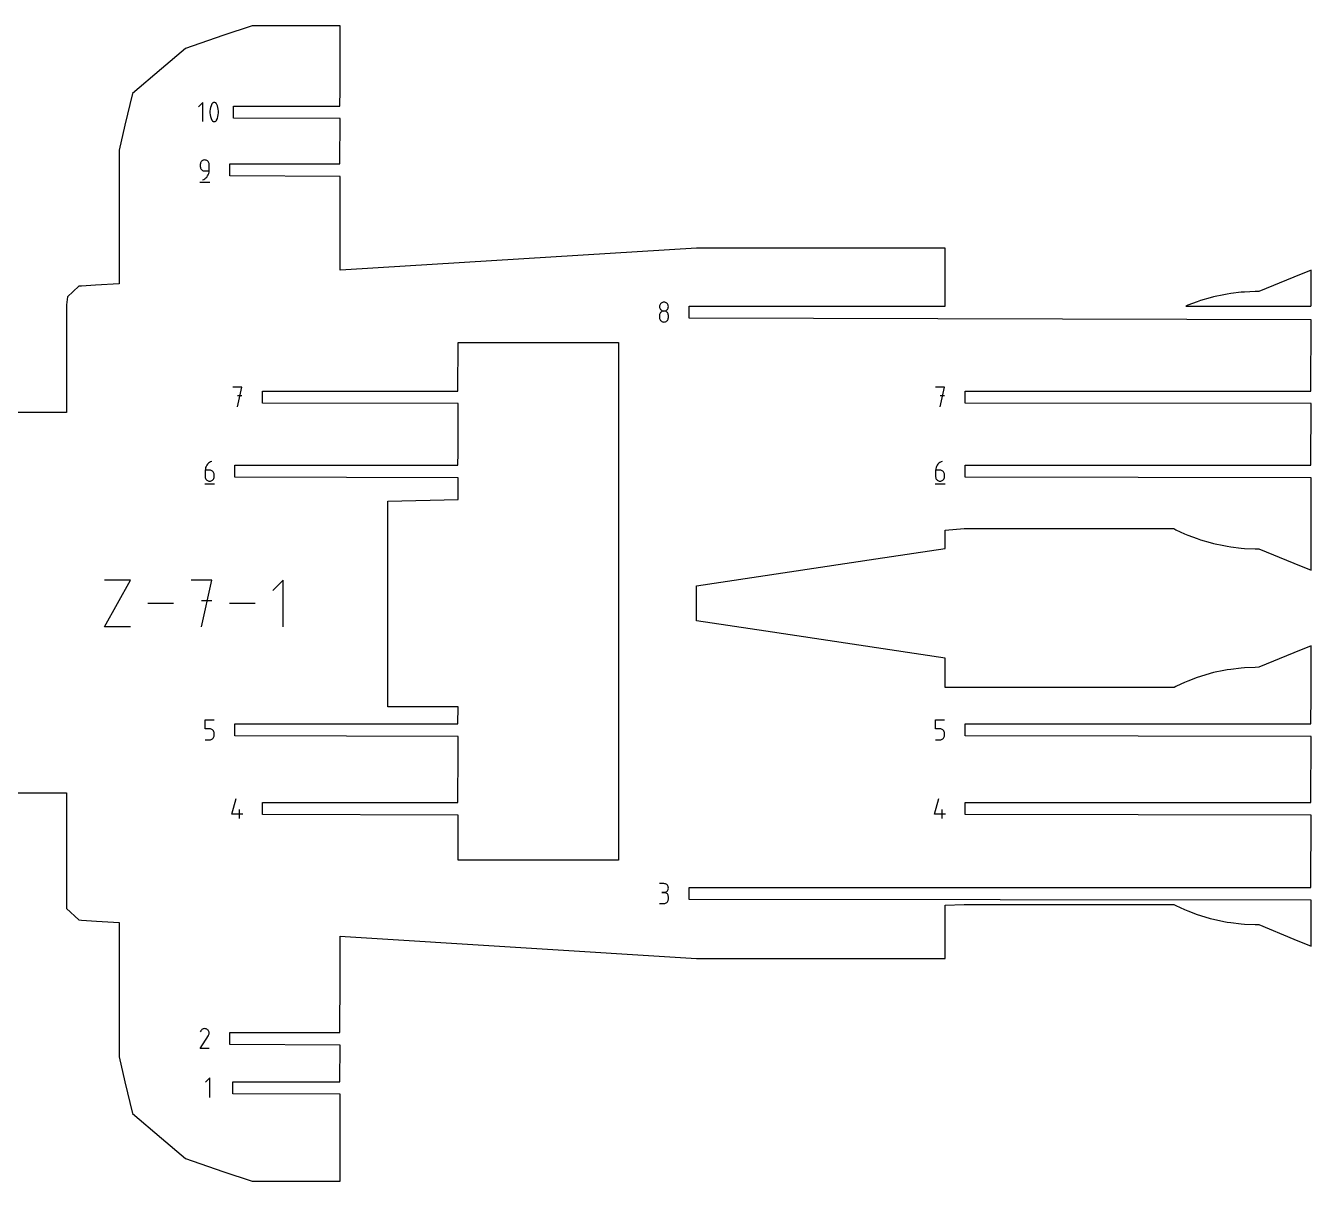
# Model space of a CAD drawing. Extents: x 0 to 900, y 0 to 1000.
# Drawn here: x 385.2 to 695.6, y 294.2 to 573.2 of the extents above; entities that cross this region are included whole.
import ezdxf

# ---------------------------------------------------------------- set-up
doc = ezdxf.new("R2010")
doc.units = 0

msp = doc.modelspace()

# ---------------------------------------------------------------- linework, layer by layer
at = {"layer": 'annotation', "color": 1}
for p, q in [((427.957285, 554.701346), (426.930707, 553.674478)), ((427.957285, 550.083626), (427.957285, 554.701346)), ((429.733387, 553.054112), (429.689134, 552.611881)), ((429.689134, 552.611881), (429.689134, 552.167825)), ((429.821892, 553.491102), (429.733387, 553.054112)), ((429.954651, 553.919436), (429.821892, 553.491102)), ((430.131662, 554.335697), (429.954651, 553.919436)), ((430.191271, 554.434824), (430.131662, 554.335697)), ((430.131662, 554.335697), (430.131662, 554.335697)), ((430.26556, 554.519298), (430.191271, 554.434824)), ((430.352068, 554.588301), (430.26556, 554.519298)), ((430.448337, 554.641015), (430.352068, 554.588301)), ((430.551906, 554.676624), (430.448337, 554.641015)), ((430.660315, 554.69431), (430.551906, 554.676624)), ((430.771106, 554.693255), (430.660315, 554.69431)), ((430.881818, 554.672642), (430.771106, 554.693255)), ((430.989992, 554.631653), (430.881818, 554.672642)), ((431.031402, 554.609892), (430.989992, 554.631653)), ((430.989992, 554.631653), (430.989992, 554.631653)), ((431.07114, 554.584896), (431.031402, 554.609892)), ((431.109011, 554.556865), (431.07114, 554.584896)), ((431.144823, 554.525994), (431.109011, 554.556865)), ((431.178383, 554.492483), (431.144823, 554.525994)), ((431.209497, 554.456529), (431.178383, 554.492483)), ((431.237973, 554.418329), (431.209497, 554.456529)), ((431.263617, 554.378083), (431.237973, 554.418329)), ((431.286237, 554.335987), (431.263617, 554.378083)), ((431.464106, 553.918867), (431.286237, 554.335987)), ((431.286237, 554.335987), (431.286237, 554.335987)), ((431.597508, 553.48989), (431.464106, 553.918867)), ((431.686443, 553.052471), (431.597508, 553.48989)), ((431.730911, 552.610026), (431.686443, 553.052471)), ((431.730911, 552.165969), (431.730911, 552.610026)), ((429.689134, 552.167825), (429.733387, 551.725358)), ((429.733387, 551.725358), (429.821892, 551.287896)), ((429.821892, 551.287896), (429.954651, 550.858855)), ((429.954651, 550.858855), (430.131662, 550.44165)), ((430.131662, 550.44165), (430.131662, 550.44165)), ((430.131662, 550.44165), (430.1542, 550.399637)), ((430.1542, 550.399637), (430.179655, 550.359591)), ((430.179655, 550.359591), (430.20792, 550.321633)), ((430.20792, 550.321633), (430.238887, 550.285884)), ((430.238887, 550.285884), (430.27245, 550.252466)), ((430.27245, 550.252466), (430.308502, 550.221501)), ((430.308502, 550.221501), (430.346935, 550.19311)), ((430.346935, 550.19311), (430.387641, 550.167414)), ((430.387641, 550.167414), (430.430514, 550.144536)), ((430.430514, 550.144536), (430.430514, 550.144536)), ((430.430514, 550.144536), (430.537835, 550.104416)), ((430.537835, 550.104416), (430.647903, 550.084484)), ((430.647903, 550.084484), (430.758227, 550.083927)), ((430.758227, 550.083927), (430.866321, 550.101931)), ((430.866321, 550.101931), (430.969696, 550.137685)), ((430.969696, 550.137685), (431.065863, 550.190376)), ((431.065863, 550.190376), (431.152334, 550.25919)), ((431.152334, 550.25919), (431.226622, 550.343316)), ((431.226622, 550.343316), (431.286237, 550.441939)), ((431.286237, 550.441939), (431.464106, 550.858286)), ((431.286237, 550.441939), (431.286237, 550.441939)), ((431.464106, 550.858286), (431.597508, 551.286684)), ((431.597508, 551.286684), (431.686443, 551.723717)), ((431.686443, 551.723717), (431.730911, 552.165969)), ((427.414316, 540.127623), (427.364714, 539.947098)), ((427.493275, 540.293893), (427.414316, 540.127623)), ((427.598551, 540.442882), (427.493275, 540.293893)), ((427.727109, 540.571566), (427.598551, 540.442882)), ((427.875911, 540.676919), (427.727109, 540.571566)), ((428.041918, 540.755916), (427.875911, 540.676919)), ((428.222095, 540.805533), (428.041918, 540.755916)), ((428.413402, 540.822744), (428.222095, 540.805533)), ((428.605107, 540.805533), (428.413402, 540.822744)), ((428.413402, 540.822744), (428.413402, 540.822744)), ((428.785494, 540.755916), (428.605107, 540.805533)), ((428.951563, 540.676919), (428.785494, 540.755916)), ((429.100315, 540.571566), (428.951563, 540.676919)), ((429.228749, 540.442882), (429.100315, 540.571566)), ((429.333865, 540.293893), (429.228749, 540.442882)), ((429.412662, 540.127623), (429.333865, 540.293893)), ((429.46214, 539.947098), (429.412662, 540.127623)), ((427.364714, 539.947098), (427.347505, 539.755342)), ((427.347505, 539.755342), (427.347505, 539.22164)), ((427.347505, 539.22164), (427.347505, 539.22164)), ((427.347505, 539.22164), (427.364714, 539.029895)), ((427.364714, 539.029895), (427.414316, 538.849397)), ((427.414316, 538.849397), (427.493275, 538.683168)), ((427.493275, 538.683168), (427.598551, 538.534226)), ((427.598551, 538.534226), (427.727109, 538.405592)), ((427.727109, 538.405592), (427.875911, 538.300286)), ((427.875911, 538.300286), (428.041918, 538.221329)), ((428.041918, 538.221329), (428.222095, 538.17174)), ((428.222095, 538.17174), (428.413402, 538.154539)), ((428.413402, 538.154539), (429.4793, 538.154539)), ((428.937502, 536.701136), (429.124839, 536.951042)), ((429.124839, 536.951042), (429.275579, 537.225247)), ((429.275579, 537.225247), (429.38683, 537.51984)), ((429.38683, 537.51984), (429.4557, 537.830908)), ((429.4557, 537.830908), (429.4793, 538.154539)), ((429.4793, 539.755342), (429.46214, 539.947098)), ((429.4793, 538.154539), (429.4793, 539.755342)), ((429.4793, 539.755342), (429.4793, 539.755342)), ((427.214305, 535.422744), (429.614305, 535.422744)), ((427.880002, 536.022744), (428.184817, 536.136333)), ((427.880002, 536.022744), (427.880002, 536.022744)), ((428.184817, 536.136333), (428.4646, 536.28987)), ((428.4646, 536.28987), (428.716459, 536.479441)), ((428.716459, 536.479441), (428.937502, 536.701136)), ((538.363372, 505.948015), (538.284446, 505.782269)), ((538.468616, 506.096628), (538.363372, 505.948015)), ((538.597149, 506.22506), (538.468616, 506.096628)), ((538.745941, 506.33026), (538.597149, 506.22506)), ((538.911961, 506.409179), (538.745941, 506.33026)), ((539.092179, 506.458767), (538.911961, 506.409179)), ((539.283566, 506.475974), (539.092179, 506.458767)), ((539.474954, 506.458767), (539.283566, 506.475974)), ((539.283566, 506.475974), (539.283566, 506.475974)), ((539.655172, 506.409179), (539.474954, 506.458767)), ((539.821192, 506.33026), (539.655172, 506.409179)), ((539.969984, 506.22506), (539.821192, 506.33026)), ((540.098517, 506.096628), (539.969984, 506.22506)), ((540.203761, 505.948015), (540.098517, 506.096628)), ((540.282687, 505.782269), (540.203761, 505.948015)), ((538.234868, 505.602442), (538.217669, 505.411582)), ((538.217669, 505.411582), (538.217669, 505.411582)), ((538.217669, 505.411582), (538.234878, 505.219826)), ((538.234868, 503.468744), (538.217669, 503.277078)), ((538.217669, 503.277078), (538.217669, 502.746086)), ((538.284446, 505.782269), (538.234868, 505.602442)), ((538.284446, 503.6492), (538.234868, 503.468744)), ((538.234878, 505.219826), (538.284481, 505.039301)), ((538.363372, 503.815417), (538.284446, 503.6492)), ((538.284481, 505.039301), (538.363439, 504.873031)), ((538.468616, 503.964369), (538.363372, 503.815417)), ((538.363439, 504.873031), (538.468716, 504.724042)), ((538.597149, 504.093027), (538.468616, 503.964369)), ((538.468716, 504.724042), (538.597273, 504.595358)), ((538.745941, 504.198365), (538.597149, 504.093027)), ((538.597273, 504.595358), (538.746075, 504.490005)), ((538.911961, 504.277355), (538.745941, 504.198365)), ((538.746075, 504.490005), (538.912082, 504.411008)), ((539.092179, 504.326969), (538.911961, 504.277355)), ((538.912082, 504.411008), (539.092259, 504.361391)), ((539.283566, 504.34418), (539.092179, 504.326969)), ((539.092259, 504.361391), (539.283566, 504.34418)), ((539.283566, 504.34418), (539.474874, 504.361391)), ((539.474954, 504.326979), (539.283566, 504.34418)), ((539.283566, 504.34418), (539.283566, 504.34418)), ((539.283566, 504.34418), (539.283566, 504.34418)), ((539.474874, 504.361391), (539.655051, 504.411008)), ((539.655172, 504.27739), (539.474954, 504.326979)), ((539.655051, 504.411008), (539.821058, 504.490005)), ((539.821192, 504.198432), (539.655172, 504.27739)), ((539.821058, 504.490005), (539.96986, 504.595358)), ((539.969984, 504.093126), (539.821192, 504.198432)), ((539.96986, 504.595358), (540.098417, 504.724042)), ((540.098517, 503.964493), (539.969984, 504.093126)), ((540.098417, 504.724042), (540.203694, 504.873031)), ((540.203761, 503.815551), (540.098517, 503.964493)), ((540.203694, 504.873031), (540.282652, 505.039301)), ((540.282687, 503.649321), (540.203761, 503.815551)), ((540.282652, 505.039301), (540.332255, 505.219826)), ((540.332265, 505.602442), (540.282687, 505.782269)), ((540.332265, 503.468824), (540.282687, 503.649321)), ((540.332255, 505.219826), (540.349464, 505.411582)), ((540.349464, 505.411582), (540.332265, 505.602442)), ((540.349464, 503.277078), (540.332265, 503.468824)), ((540.349464, 505.411582), (540.349464, 505.411582)), ((540.349464, 502.746086), (540.349464, 503.277078)), ((540.349464, 503.277078), (540.349464, 503.277078)), ((538.217669, 502.746086), (538.217669, 502.746086)), ((538.217669, 502.746086), (538.234878, 502.554433)), ((538.234878, 502.554433), (538.284481, 502.374185)), ((538.284481, 502.374185), (538.363439, 502.208315)), ((538.363439, 502.208315), (538.468716, 502.059801)), ((538.468716, 502.059801), (538.597273, 501.931617)), ((538.597273, 501.931617), (538.746075, 501.826739)), ((538.746075, 501.826739), (538.912082, 501.748142)), ((538.912082, 501.748142), (539.092259, 501.698802)), ((539.092259, 501.698802), (539.283566, 501.681694)), ((539.283566, 501.681694), (539.474874, 501.698802)), ((539.283566, 501.681694), (539.283566, 501.681694)), ((539.474874, 501.698802), (539.655051, 501.748142)), ((539.655051, 501.748142), (539.821058, 501.826739)), ((539.821058, 501.826739), (539.96986, 501.931617)), ((539.96986, 501.931617), (540.098417, 502.059801)), ((540.098417, 502.059801), (540.203694, 502.208315)), ((540.203694, 502.208315), (540.282652, 502.374185)), ((540.282652, 502.374185), (540.332255, 502.554433)), ((540.332255, 502.554433), (540.349464, 502.746086)), ((437.363149, 485.974318), (435.228645, 485.974318)), ((436.296047, 481.174318), (437.363149, 485.974318)), ((607.007147, 485.974318), (604.872643, 485.974318)), ((605.940045, 481.174318), (607.007147, 485.974318)), ((437.363149, 483.836804), (436.296047, 483.836804)), ((607.007147, 483.836804), (605.940045, 483.836804)), ((428.566249, 466.226656), (428.542647, 465.902215)), ((428.542647, 465.902215), (428.542647, 464.30683)), ((429.608545, 465.902215), (428.542647, 465.902215)), ((428.635137, 466.538381), (428.566249, 466.226656)), ((428.746435, 466.833524), (428.635137, 466.538381)), ((428.897266, 467.108221), (428.746435, 466.833524)), ((429.084755, 467.358605), (428.897266, 467.108221)), ((429.306024, 467.580813), (429.084755, 467.358605)), ((429.558197, 467.77098), (429.306024, 467.580813)), ((429.838398, 467.92524), (429.558197, 467.77098)), ((429.800249, 465.885107), (429.608545, 465.902215)), ((429.980636, 465.835766), (429.800249, 465.885107)), ((430.143751, 468.039729), (429.838398, 467.92524)), ((430.146705, 465.757169), (429.980636, 465.835766)), ((430.143751, 468.039729), (430.143751, 468.039729)), ((430.295457, 465.652291), (430.146705, 465.757169)), ((430.423891, 465.524107), (430.295457, 465.652291)), ((604.89775, 466.226656), (604.874148, 465.902215)), ((604.874148, 465.902215), (604.874148, 464.30683)), ((605.940046, 465.902215), (604.874148, 465.902215)), ((604.966638, 466.538381), (604.89775, 466.226656)), ((605.077936, 466.833524), (604.966638, 466.538381)), ((605.228767, 467.108221), (605.077936, 466.833524)), ((605.416256, 467.358605), (605.228767, 467.108221)), ((605.637525, 467.580813), (605.416256, 467.358605)), ((605.889698, 467.77098), (605.637525, 467.580813)), ((606.169899, 467.92524), (605.889698, 467.77098)), ((606.13175, 465.885107), (605.940046, 465.902215)), ((606.312137, 465.835766), (606.13175, 465.885107)), ((606.475252, 468.039729), (606.169899, 467.92524)), ((606.478206, 465.757169), (606.312137, 465.835766)), ((606.475252, 468.039729), (606.475252, 468.039729)), ((606.626958, 465.652291), (606.478206, 465.757169)), ((606.755392, 465.524107), (606.626958, 465.652291)), ((428.409147, 462.639729), (430.809147, 462.639729)), ((428.542647, 464.30683), (428.542647, 464.30683)), ((428.542647, 464.30683), (428.559856, 464.115085)), ((428.559856, 464.115085), (428.609459, 463.934587)), ((428.609459, 463.934587), (428.688417, 463.768357)), ((428.688417, 463.768357), (428.793694, 463.619415)), ((428.793694, 463.619415), (428.922251, 463.490782)), ((428.922251, 463.490782), (429.071053, 463.385476)), ((429.071053, 463.385476), (429.23706, 463.306519)), ((429.23706, 463.306519), (429.417237, 463.256929)), ((429.417237, 463.256929), (429.608545, 463.239729)), ((429.608545, 463.239729), (429.800249, 463.256929)), ((429.608545, 463.239729), (429.608545, 463.239729)), ((429.800249, 463.256929), (429.980636, 463.306519)), ((429.980636, 463.306519), (430.146705, 463.385476)), ((430.146705, 463.385476), (430.295457, 463.490782)), ((430.295457, 463.490782), (430.423891, 463.619415)), ((430.529007, 465.375593), (430.423891, 465.524107)), ((430.423891, 463.619415), (430.529007, 463.768357)), ((430.607804, 465.209723), (430.529007, 465.375593)), ((430.529007, 463.768357), (430.607804, 463.934587)), ((430.657282, 465.029475), (430.607804, 465.209723)), ((430.607804, 463.934587), (430.657282, 464.115085)), ((430.674442, 464.837822), (430.657282, 465.029475)), ((430.657282, 464.115085), (430.674442, 464.30683)), ((430.674442, 464.30683), (430.674442, 464.837822)), ((430.674442, 464.837822), (430.674442, 464.837822)), ((604.740648, 462.639729), (607.140648, 462.639729)), ((604.874148, 464.30683), (604.874148, 464.30683)), ((604.874148, 464.30683), (604.891357, 464.115085)), ((604.891357, 464.115085), (604.94096, 463.934587)), ((604.94096, 463.934587), (605.019918, 463.768357)), ((605.019918, 463.768357), (605.125195, 463.619415)), ((605.125195, 463.619415), (605.253752, 463.490782)), ((605.253752, 463.490782), (605.402554, 463.385476)), ((605.402554, 463.385476), (605.568561, 463.306519)), ((605.568561, 463.306519), (605.748738, 463.256929)), ((605.748738, 463.256929), (605.940046, 463.239729)), ((605.940046, 463.239729), (606.13175, 463.256929)), ((605.940046, 463.239729), (605.940046, 463.239729)), ((606.13175, 463.256929), (606.312137, 463.306519)), ((606.312137, 463.306519), (606.478206, 463.385476)), ((606.478206, 463.385476), (606.626958, 463.490782)), ((606.626958, 463.490782), (606.755392, 463.619415)), ((606.860508, 465.375593), (606.755392, 465.524107)), ((606.755392, 463.619415), (606.860508, 463.768357)), ((606.939305, 465.209723), (606.860508, 465.375593)), ((606.860508, 463.768357), (606.939305, 463.934587)), ((606.988783, 465.029475), (606.939305, 465.209723)), ((606.939305, 463.934587), (606.988783, 464.115085)), ((607.005943, 464.837822), (606.988783, 465.029475)), ((606.988783, 464.115085), (607.005943, 464.30683)), ((607.005943, 464.30683), (607.005943, 464.837822)), ((607.005943, 464.837822), (607.005943, 464.837822)), ((404.205124, 428.062879), (410.480696, 439.365146)), ((410.480696, 439.365146), (404.205124, 439.365146)), ((430.162913, 439.365146), (425.136927, 439.365146)), ((427.650274, 428.062879), (430.162913, 439.365146)), ((447.332845, 439.365146), (444.820207, 436.851798)), ((447.332845, 428.062879), (447.332845, 439.365146)), ((420.899995, 433.714012), (414.720109, 433.714012)), ((430.162913, 434.332072), (427.650274, 434.332072)), ((440.582566, 433.714012), (434.40268, 433.714012)), ((410.480696, 428.062879), (404.205124, 428.062879)), ((428.542647, 403.456472), (428.542647, 405.593986)), ((428.542647, 405.593986), (430.674442, 405.593986)), ((604.874148, 403.456472), (604.874148, 405.593986)), ((604.874148, 405.593986), (607.005943, 405.593986)), ((429.608545, 403.456472), (428.542647, 403.456472)), ((428.542647, 400.793986), (429.608545, 400.793986)), ((429.799932, 403.439364), (429.608545, 403.456472)), ((429.608545, 400.793986), (429.799852, 400.811187)), ((429.608545, 400.793986), (429.608545, 400.793986)), ((429.799852, 400.811187), (429.980029, 400.860776)), ((429.98015, 403.390024), (429.799932, 403.439364)), ((429.980029, 400.860776), (430.146036, 400.939734)), ((430.14617, 403.311427), (429.98015, 403.390024)), ((430.146036, 400.939734), (430.294838, 401.045039)), ((430.294962, 403.206549), (430.14617, 403.311427)), ((430.294838, 401.045039), (430.423395, 401.173673)), ((430.423495, 403.078365), (430.294962, 403.206549)), ((430.423395, 401.173673), (430.528672, 401.322615)), ((430.528739, 402.92985), (430.423495, 403.078365)), ((430.528672, 401.322615), (430.60763, 401.488845)), ((430.607665, 402.763981), (430.528739, 402.92985)), ((430.60763, 401.488845), (430.657233, 401.669342)), ((430.657243, 402.583732), (430.607665, 402.763981)), ((430.657233, 401.669342), (430.674442, 401.861088)), ((430.674442, 402.39208), (430.657243, 402.583732)), ((430.674442, 401.861088), (430.674442, 402.39208)), ((430.674442, 402.39208), (430.674442, 402.39208)), ((605.940045, 403.456472), (604.874148, 403.456472)), ((604.874148, 400.793986), (605.940045, 400.793986)), ((606.131433, 403.439364), (605.940045, 403.456472)), ((605.940045, 400.793986), (606.131353, 400.811187)), ((605.940045, 400.793986), (605.940045, 400.793986)), ((606.131353, 400.811187), (606.31153, 400.860776)), ((606.311651, 403.390024), (606.131433, 403.439364)), ((606.31153, 400.860776), (606.477537, 400.939734)), ((606.477671, 403.311427), (606.311651, 403.390024)), ((606.477537, 400.939734), (606.626339, 401.045039)), ((606.626463, 403.206549), (606.477671, 403.311427)), ((606.626339, 401.045039), (606.754896, 401.173673)), ((606.754996, 403.078365), (606.626463, 403.206549)), ((606.754896, 401.173673), (606.860173, 401.322615)), ((606.86024, 402.92985), (606.754996, 403.078365)), ((606.860173, 401.322615), (606.939131, 401.488845)), ((606.939166, 402.763981), (606.86024, 402.92985)), ((606.939131, 401.488845), (606.988734, 401.669342)), ((606.988744, 402.583732), (606.939166, 402.763981)), ((606.988734, 401.669342), (607.005943, 401.861088)), ((607.005943, 402.39208), (606.988744, 402.583732)), ((607.005943, 401.861088), (607.005943, 402.39208)), ((607.005943, 402.39208), (607.005943, 402.39208)), ((434.96345, 382.869095), (436.027842, 386.601993)), ((604.607448, 382.869095), (605.67184, 386.601993)), ((437.628645, 382.869095), (434.96345, 382.869095)), ((436.829748, 381.801993), (436.829748, 383.933788)), ((607.272643, 382.869095), (604.607448, 382.869095)), ((606.473747, 381.801993), (606.473747, 383.933788)), ((539.283567, 366.077234), (538.217669, 366.077234)), ((539.283567, 363.945439), (538.749865, 363.945439)), ((538.749865, 363.945439), (539.283567, 363.945439)), ((539.475271, 366.060027), (539.283567, 366.077234)), ((539.283567, 363.945439), (539.475271, 363.96265)), ((539.475271, 363.928232), (539.283567, 363.945439)), ((539.283567, 363.945439), (539.283567, 363.945439)), ((539.655658, 366.010439), (539.475271, 366.060027)), ((539.475271, 363.96265), (539.655658, 364.012267)), ((539.655658, 363.878644), (539.475271, 363.928232)), ((539.821727, 365.93152), (539.655658, 366.010439)), ((539.655658, 364.012267), (539.821727, 364.091265)), ((539.821727, 363.799725), (539.655658, 363.878644)), ((539.970479, 365.82632), (539.821727, 365.93152)), ((539.821727, 364.091265), (539.970479, 364.196618)), ((539.970479, 363.694525), (539.821727, 363.799725)), ((540.098913, 365.697888), (539.970479, 365.82632)), ((539.970479, 364.196618), (540.098913, 364.325301)), ((540.098913, 363.566093), (539.970479, 363.694525)), ((540.204029, 365.549274), (540.098913, 365.697888)), ((540.098913, 364.325301), (540.204029, 364.474291)), ((540.204029, 363.41748), (540.098913, 363.566093)), ((540.282826, 365.383529), (540.204029, 365.549274)), ((540.204029, 364.474291), (540.282826, 364.64056)), ((540.282826, 363.251734), (540.204029, 363.41748)), ((540.332304, 365.203701), (540.282826, 365.383529)), ((540.282826, 364.64056), (540.332304, 364.821086)), ((540.332304, 363.071907), (540.282826, 363.251734)), ((540.349464, 365.012842), (540.332304, 365.203701)), ((540.332304, 364.821086), (540.349464, 365.012842)), ((540.349464, 365.012842), (540.349464, 365.012842)), ((538.217669, 361.282953), (539.283567, 361.282953)), ((539.283567, 361.282953), (539.475271, 361.30015)), ((539.283567, 361.282953), (539.283567, 361.282953)), ((539.475271, 361.30015), (539.655658, 361.349714)), ((539.655658, 361.349714), (539.821727, 361.4286)), ((539.821727, 361.4286), (539.970479, 361.533768)), ((539.970479, 361.533768), (540.098913, 361.662176)), ((540.098913, 361.662176), (540.204029, 361.810779)), ((540.204029, 361.810779), (540.282826, 361.976537)), ((540.282826, 361.976537), (540.332304, 362.156407)), ((540.349464, 362.881047), (540.332304, 363.071907)), ((540.332304, 362.156407), (540.349464, 362.347346)), ((540.349464, 362.347346), (540.349464, 362.881047)), ((540.349464, 362.881047), (540.349464, 362.881047)), ((427.347977, 326.252973), (429.317826, 329.424175)), ((427.49096, 330.519271), (427.350988, 330.250765)), ((427.602039, 330.676784), (427.49096, 330.519271)), ((427.73531, 330.80827), (427.602039, 330.676784)), ((427.886718, 330.912677), (427.73531, 330.80827)), ((428.052211, 330.988952), (427.886718, 330.912677)), ((428.227735, 331.036042), (428.052211, 330.988952)), ((428.409237, 331.052895), (428.227735, 331.036042)), ((428.592664, 331.038456), (428.409237, 331.052895)), ((428.773963, 330.991674), (428.592664, 331.038456)), ((428.949081, 330.911495), (428.773963, 330.991674)), ((429.105705, 330.800277), (428.949081, 330.911495)), ((428.949081, 330.911495), (428.949081, 330.911495)), ((429.23666, 330.666816), (429.105705, 330.800277)), ((429.340781, 330.515202), (429.23666, 330.666816)), ((429.317826, 329.424175), (429.320181, 329.427089)), ((429.317826, 329.424175), (429.317826, 329.424175)), ((429.320181, 329.427089), (429.322439, 329.430028)), ((429.322439, 329.430028), (429.324615, 329.433016)), ((429.324615, 329.433016), (429.326725, 329.436079)), ((429.326725, 329.436079), (429.328782, 329.439241)), ((429.328782, 329.439241), (429.330803, 329.442526)), ((429.330803, 329.442526), (429.332801, 329.44596)), ((429.332801, 329.44596), (429.334792, 329.449568)), ((429.334792, 329.449568), (429.33679, 329.453374)), ((429.33679, 329.453374), (429.418124, 329.628006)), ((429.33679, 329.453374), (429.33679, 329.453374)), ((429.416904, 330.349526), (429.340781, 330.515202)), ((429.463864, 330.173878), (429.416904, 330.349526)), ((429.418124, 329.628006), (429.465639, 329.809028)), ((429.480497, 329.992349), (429.463864, 330.173878)), ((429.465639, 329.809028), (429.480497, 329.992349)), ((429.479772, 326.252973), (427.347977, 326.252973)), ((429.657076, 319.18919), (428.589975, 318.121788)), ((429.657076, 314.38919), (429.657076, 319.18919))]:
    msp.add_line(p, q, dxfattribs=at)
at = {"layer": 'boundary', "color": 5}
for p, q in [((439.860323, 573.238314), (432.802411, 570.838624)), ((448.487378, 573.238314), (439.860323, 573.238314)), ((461.127157, 573.238314), (448.487378, 573.238314)), ((461.127157, 569.460009), (461.127157, 573.238314)), ((432.802411, 570.838624), (423.754859, 567.762459)), ((461.127072, 565.696364), (461.127157, 569.460009)), ((423.754859, 567.762459), (417.987051, 562.859828)), ((461.125957, 564.550184), (461.126519, 565.126521)), ((461.126519, 565.126521), (461.127072, 565.696364)), ((417.987051, 562.859828), (410.94354, 556.87284)), ((461.122966, 561.47603), (461.123551, 562.077122)), ((461.123551, 562.077122), (461.124123, 562.667053)), ((461.124123, 562.667053), (461.124665, 563.222325)), ((461.124665, 563.222325), (461.125957, 564.550184)), ((461.11933, 557.744745), (461.121876, 560.357562)), ((461.121876, 560.357562), (461.122395, 560.892601)), ((461.122395, 560.892601), (461.122966, 561.47603)), ((410.94354, 556.87284), (409.149054, 549.246269)), ((461.020676, 553.842486), (461.11933, 557.744745)), ((435.381141, 550.942486), (435.381141, 553.842486)), ((435.381141, 553.842486), (461.020676, 553.842486)), ((461.11256, 550.792487), (435.381141, 550.942486)), ((461.007074, 539.872744), (461.11256, 550.792487)), ((409.149054, 549.246269), (407.728096, 543.207168)), ((407.728096, 543.207168), (407.72809, 517.772397)), ((434.464305, 536.972744), (434.464306, 539.872744)), ((461.098958, 536.822744), (434.464305, 536.972744)), ((434.464306, 539.872744), (461.007074, 539.872744)), ((461.086463, 523.98999), (461.098958, 536.822744)), ((461.083789, 521.242817), (461.084505, 521.980064)), ((461.084505, 521.980064), (461.085217, 522.711949)), ((461.085217, 522.711949), (461.085887, 523.396271)), ((461.085887, 523.396271), (461.086463, 523.98999)), ((461.080644, 518.014652), (461.081408, 518.798096)), ((461.081408, 518.798096), (461.082463, 519.88379)), ((461.082463, 519.88379), (461.0831, 520.535584)), ((461.0831, 520.535584), (461.083789, 521.242817)), ((547.160208, 519.491476), (462.486411, 514.281207)), ((563.244365, 519.491476), (547.160208, 519.491476)), ((607.1602, 519.491476), (563.244365, 519.491476)), ((607.1602, 513.363022), (607.1602, 519.491476)), ((407.72809, 517.772397), (407.728091, 510.911742)), ((461.077422, 514.7056), (461.077959, 515.257436)), ((461.077959, 515.257436), (461.080644, 518.014652)), ((461.076924, 514.194477), (461.077422, 514.7056)), ((462.486411, 514.281207), (461.076924, 514.194477)), ((607.1602, 505.531844), (607.1602, 513.363022)), ((691.368449, 512.528491), (682.862677, 509.058133)), ((695.556888, 514.237376), (691.368449, 512.528491)), ((695.556888, 512.793867), (695.556888, 514.237376)), ((695.556888, 505.681844), (695.556888, 512.793867)), ((398.003623, 510.313361), (395.248547, 507.795893)), ((398.639784, 510.352505), (398.003623, 510.313361)), ((402.034722, 510.561408), (398.639784, 510.352505)), ((407.728091, 510.911742), (402.034722, 510.561408)), ((682.0211, 509.034118), (679.469224, 508.931822)), ((682.862677, 509.058133), (682.0211, 509.034118)), ((395.248547, 507.795893), (395.011449, 505.807544)), ((667.969309, 506.580455), (665.744428, 505.721791)), ((668.799244, 506.854656), (667.969309, 506.580455)), ((671.145492, 507.539696), (668.799244, 506.854656)), ((671.985427, 507.762813), (671.145492, 507.539696)), ((674.426193, 508.261701), (671.985427, 507.762813)), ((675.27245, 508.434039), (674.426193, 508.261701)), ((676.108753, 508.554584), (675.27245, 508.434039)), ((678.628559, 508.859583), (676.108753, 508.554584)), ((679.469224, 508.931822), (678.628559, 508.859583)), ((395.011449, 505.807544), (395.011449, 500.493983)), ((545.334168, 502.631844), (545.334169, 505.531844)), ((545.334169, 505.531844), (607.1602, 505.531844)), ((665.744428, 505.721791), (665.267909, 505.531844)), ((665.267909, 505.531844), (695.461888, 505.531844)), ((695.461888, 505.531844), (695.556888, 505.681844)), ((395.011449, 500.493983), (395.011449, 479.862973)), ((695.556888, 502.208137), (545.334168, 502.631844)), ((695.461888, 485.024318), (695.556888, 502.208137)), ((611.990648, 482.124318), (611.990648, 485.024318)), ((611.990648, 485.024318), (695.461888, 485.024318)), ((695.556888, 481.974318), (611.990648, 482.124318)), ((695.461888, 467.089729), (695.556888, 481.974318)), ((391.480865, 479.862973), (381.636444, 479.862972)), ((395.011449, 479.862973), (391.480865, 479.862973)), ((611.990648, 464.189728), (611.990647, 467.089729)), ((611.990647, 467.089729), (695.461888, 467.089729)), ((695.556888, 464.039728), (611.990648, 464.189728)), ((695.556888, 443.171524), (695.556888, 464.039728)), ((607.1602, 448.956141), (607.160201, 451.449476)), ((607.160201, 451.449476), (611.776664, 451.795081)), ((611.776664, 451.795081), (619.984066, 451.800039)), ((619.984066, 451.800039), (631.900443, 451.800039)), ((631.900443, 451.800039), (641.320325, 451.800039)), ((641.320325, 451.800039), (656.937279, 451.793056)), ((656.937279, 451.793056), (662.350838, 451.800242)), ((662.350838, 451.800242), (662.895766, 451.529105)), ((662.895766, 451.529105), (664.928284, 450.568923)), ((664.928284, 450.568923), (665.744428, 450.243597)), ((665.744428, 450.243597), (667.969309, 449.384932)), ((590.450178, 444.477487), (607.1602, 446.976719)), ((607.1602, 446.976719), (607.1602, 448.956141)), ((667.969309, 449.384932), (668.799244, 449.110729)), ((668.799244, 449.110729), (671.145491, 448.425696)), ((671.145491, 448.425696), (671.985427, 448.202579)), ((671.985427, 448.202579), (674.426193, 447.70369)), ((674.426193, 447.70369), (675.27245, 447.531353)), ((675.27245, 447.531353), (676.108754, 447.410809)), ((676.108754, 447.410809), (678.628559, 447.105809)), ((678.628559, 447.105809), (679.469224, 447.03357)), ((679.469224, 447.03357), (682.021101, 446.93127)), ((682.021101, 446.93127), (682.862677, 446.907255)), ((547.160208, 438.002826), (590.450178, 444.477487)), ((682.862677, 446.907255), (691.368448, 443.436899)), ((691.368448, 443.436899), (695.556888, 441.728016)), ((695.556888, 441.728016), (695.556888, 443.171524)), ((547.160208, 435.635573), (547.160208, 438.002826)), ((547.160208, 429.502826), (547.160208, 435.635573)), ((563.87023, 427.003594), (547.160208, 429.502826)), ((607.1602, 420.528934), (563.87023, 427.003594)), ((695.556888, 423.493337), (691.368448, 421.784454)), ((695.556888, 422.049828), (695.556888, 423.493337)), ((607.1602, 417.580351), (607.1602, 420.528934)), ((691.368448, 421.784454), (682.862677, 418.314098)), ((695.556888, 411.464099), (695.556888, 422.049828)), ((607.1602, 413.420647), (607.1602, 417.580351)), ((668.799244, 416.110623), (667.969309, 415.836422)), ((671.145491, 416.795656), (668.799244, 416.110623)), ((671.985427, 417.018775), (671.145491, 416.795656)), ((674.426193, 417.517664), (671.985427, 417.018775)), ((675.272451, 417.69), (674.426193, 417.517664)), ((676.108753, 417.810545), (675.272451, 417.69)), ((678.628559, 418.115546), (676.108753, 417.810545)), ((679.469225, 418.187785), (678.628559, 418.115546)), ((682.021101, 418.290084), (679.469225, 418.187785)), ((682.862677, 418.314098), (682.021101, 418.290084)), ((611.776592, 413.426276), (607.1602, 413.420647)), ((619.984054, 413.421317), (611.776592, 413.426276)), ((629.403804, 413.421318), (619.984054, 413.421317)), ((641.320312, 413.421318), (629.403804, 413.421318)), ((656.942468, 413.428479), (641.320312, 413.421318)), ((662.433395, 413.464753), (656.942468, 413.428479)), ((662.895766, 413.692249), (662.433395, 413.464753)), ((664.090252, 414.256925), (662.895766, 413.692249)), ((664.928284, 414.652432), (664.090252, 414.256925)), ((665.744428, 414.977758), (664.928284, 414.652432)), ((667.969309, 415.836422), (665.744428, 414.977758)), ((695.461888, 404.643986), (695.556888, 411.464099)), ((611.990647, 401.743986), (611.990647, 404.643986)), ((611.990647, 404.643986), (695.461888, 404.643986)), ((695.556888, 401.593986), (611.990647, 401.743986)), ((695.461888, 385.651993), (695.556888, 401.593986)), ((381.636444, 387.960593), (391.480865, 387.960593)), ((391.480865, 387.960593), (395.011449, 387.960593)), ((395.011449, 387.960593), (395.01145, 367.21004)), ((611.990648, 382.751994), (611.990647, 385.651993)), ((611.990647, 385.651993), (695.461888, 385.651993)), ((695.556888, 382.601994), (611.990648, 382.751994)), ((695.461888, 365.132803), (695.556888, 382.601994)), ((395.01145, 367.21004), (395.011449, 361.83531)), ((545.334169, 362.232803), (545.334169, 365.132803)), ((545.334169, 365.132803), (695.461888, 365.132803)), ((395.011449, 361.83531), (395.011449, 360.043215)), ((395.011449, 360.043215), (398.003442, 357.306814)), ((695.556888, 362.082803), (545.334169, 362.232803)), ((607.1602, 353.219607), (607.160201, 360.321727)), ((607.160201, 360.856249), (611.776592, 361.051041)), ((607.160201, 360.321727), (607.160201, 360.856249)), ((611.776592, 361.051041), (619.984054, 361.056003)), ((619.984054, 361.056003), (631.900563, 361.056003)), ((631.900563, 361.056003), (641.320312, 361.056003)), ((641.320312, 361.056003), (656.9374, 361.049022)), ((656.9374, 361.049022), (662.35084, 361.05621)), ((662.35084, 361.05621), (662.895766, 360.785066)), ((662.895766, 360.785066), (664.928283, 359.824887)), ((695.556888, 352.42749), (695.556888, 362.082803)), ((398.003442, 357.306814), (398.661799, 357.265797)), ((398.661799, 357.265797), (402.261034, 357.041559)), ((402.261034, 357.041559), (407.72809, 356.700943)), ((664.928283, 359.824887), (665.744427, 359.49956)), ((665.744427, 359.49956), (667.969308, 358.640893)), ((667.969308, 358.640893), (668.799244, 358.366693)), ((668.799244, 358.366693), (671.145492, 357.681657)), ((671.145492, 357.681657), (671.985427, 357.458538)), ((671.985427, 357.458538), (674.426193, 356.959654)), ((674.426193, 356.959654), (675.272451, 356.787318)), ((407.72809, 356.700943), (407.728089, 350.563552)), ((675.272451, 356.787318), (676.108754, 356.666771)), ((676.108754, 356.666771), (678.628559, 356.361768)), ((678.628559, 356.361768), (679.469224, 356.28953)), ((679.469224, 356.28953), (682.021101, 356.187234)), ((682.021101, 356.187234), (682.862678, 356.163219)), ((682.862678, 356.163219), (691.368449, 352.692864)), ((461.077732, 352.407014), (461.076787, 353.377204)), ((461.076787, 353.377204), (462.339159, 353.298555)), ((461.08099, 349.05776), (461.077732, 352.407014)), ((462.339159, 353.298555), (547.160208, 348.014019)), ((607.1602, 348.01402), (607.1602, 353.219607)), ((691.368449, 352.692864), (695.556888, 350.983981)), ((695.556888, 350.983981), (695.556888, 352.42749)), ((407.728089, 350.563552), (407.728096, 324.220862)), ((461.081899, 348.125494), (461.08099, 349.05776)), ((461.082464, 347.544235), (461.081899, 348.125494)), ((547.160208, 348.014019), (591.076043, 348.01402)), ((591.076043, 348.01402), (607.1602, 348.01402)), ((461.0831, 346.892441), (461.082464, 347.544235)), ((461.083789, 346.185208), (461.0831, 346.892441)), ((461.084506, 345.447962), (461.083789, 346.185208)), ((461.085217, 344.716077), (461.084506, 345.447962)), ((461.085887, 344.031758), (461.085217, 344.716077)), ((461.004301, 330.103011), (461.086463, 343.438039)), ((461.086463, 343.438039), (461.085887, 344.031758)), ((434.464477, 327.203012), (434.464477, 330.103012)), ((434.464477, 330.103012), (461.004301, 330.103011)), ((461.102417, 327.053012), (434.464477, 327.203012)), ((461.015853, 318.23919), (461.102417, 327.053012)), ((407.728096, 324.220862), (409.149054, 318.181765)), ((409.149054, 318.181765), (410.94354, 310.555194)), ((435.173977, 315.33919), (435.173977, 318.23919)), ((435.173977, 318.23919), (461.015853, 318.23919)), ((461.113969, 315.18919), (435.173977, 315.33919)), ((461.11933, 309.683289), (461.113969, 315.18919)), ((410.94354, 310.555194), (417.987051, 304.568206)), ((461.121876, 307.070472), (461.11933, 309.683289)), ((417.987051, 304.568206), (423.754859, 299.665566)), ((461.122395, 306.535428), (461.121876, 307.070472)), ((461.122966, 305.952004), (461.122395, 306.535428)), ((461.123551, 305.350911), (461.122966, 305.952004)), ((461.124122, 304.760977), (461.123551, 305.350911)), ((461.125157, 303.701543), (461.124122, 304.760977)), ((461.125958, 302.877849), (461.125157, 303.701543)), ((461.126519, 302.301511), (461.125958, 302.877849)), ((461.127157, 301.64503), (461.126519, 302.301511)), ((461.127156, 297.923809), (461.127157, 301.64503)), ((423.754859, 299.665566), (432.802411, 296.589401)), ((432.802411, 296.589401), (439.860323, 294.189711)), ((461.127157, 296.988279), (461.127156, 297.923809)), ((461.127157, 294.189711), (461.127157, 296.988279)), ((439.860323, 294.189711), (448.487378, 294.189711)), ((448.487378, 294.189711), (461.127157, 294.189711))]:
    msp.add_line(p, q, dxfattribs=at)
at = {"layer": 'hole', "color": 5}
for p, q in [((489.48685, 485.024318), (489.58185, 496.703714)), ((489.58185, 496.703714), (528.324407, 496.703714)), ((528.324407, 496.703714), (528.324407, 488.603219)), ((528.324407, 488.603219), (528.324407, 371.703713)), ((442.346649, 482.124318), (442.346649, 485.024318)), ((442.346649, 485.024318), (489.48685, 485.024318)), ((489.581849, 481.974318), (442.346649, 482.124318)), ((489.581849, 470.110678), (489.581849, 481.974318)), ((489.486849, 467.089728), (489.581849, 470.110678)), ((435.659147, 464.189728), (435.659147, 467.089729)), ((435.659147, 467.089729), (489.486849, 467.089728)), ((489.581849, 464.039729), (435.659147, 464.189728)), ((489.581848, 458.80001), (489.581849, 464.039729)), ((472.591366, 458.397354), (489.581848, 458.80001)), ((472.591366, 453.833929), (472.591366, 458.397354)), ((472.591366, 408.800008), (472.591366, 453.833929)), ((476.766671, 408.800008), (472.591366, 408.800008)), ((489.581848, 408.800007), (476.766671, 408.800008)), ((489.486849, 404.643986), (489.581848, 408.800007)), ((435.659147, 401.743986), (435.659147, 404.643986)), ((435.659147, 404.643986), (489.486849, 404.643986)), ((489.581849, 401.593986), (435.659147, 401.743986)), ((489.581849, 397.730275), (489.581849, 401.593986)), ((489.486849, 385.651993), (489.581849, 397.730275)), ((442.34665, 382.751993), (442.346649, 385.651994)), ((442.346649, 385.651994), (489.486849, 385.651993)), ((489.58185, 382.601993), (442.34665, 382.751993)), ((489.58185, 371.703713), (489.58185, 382.601993)), ((528.324407, 371.703713), (489.58185, 371.703713))]:
    msp.add_line(p, q, dxfattribs=at)

doc.saveas('drawing.dxf')
